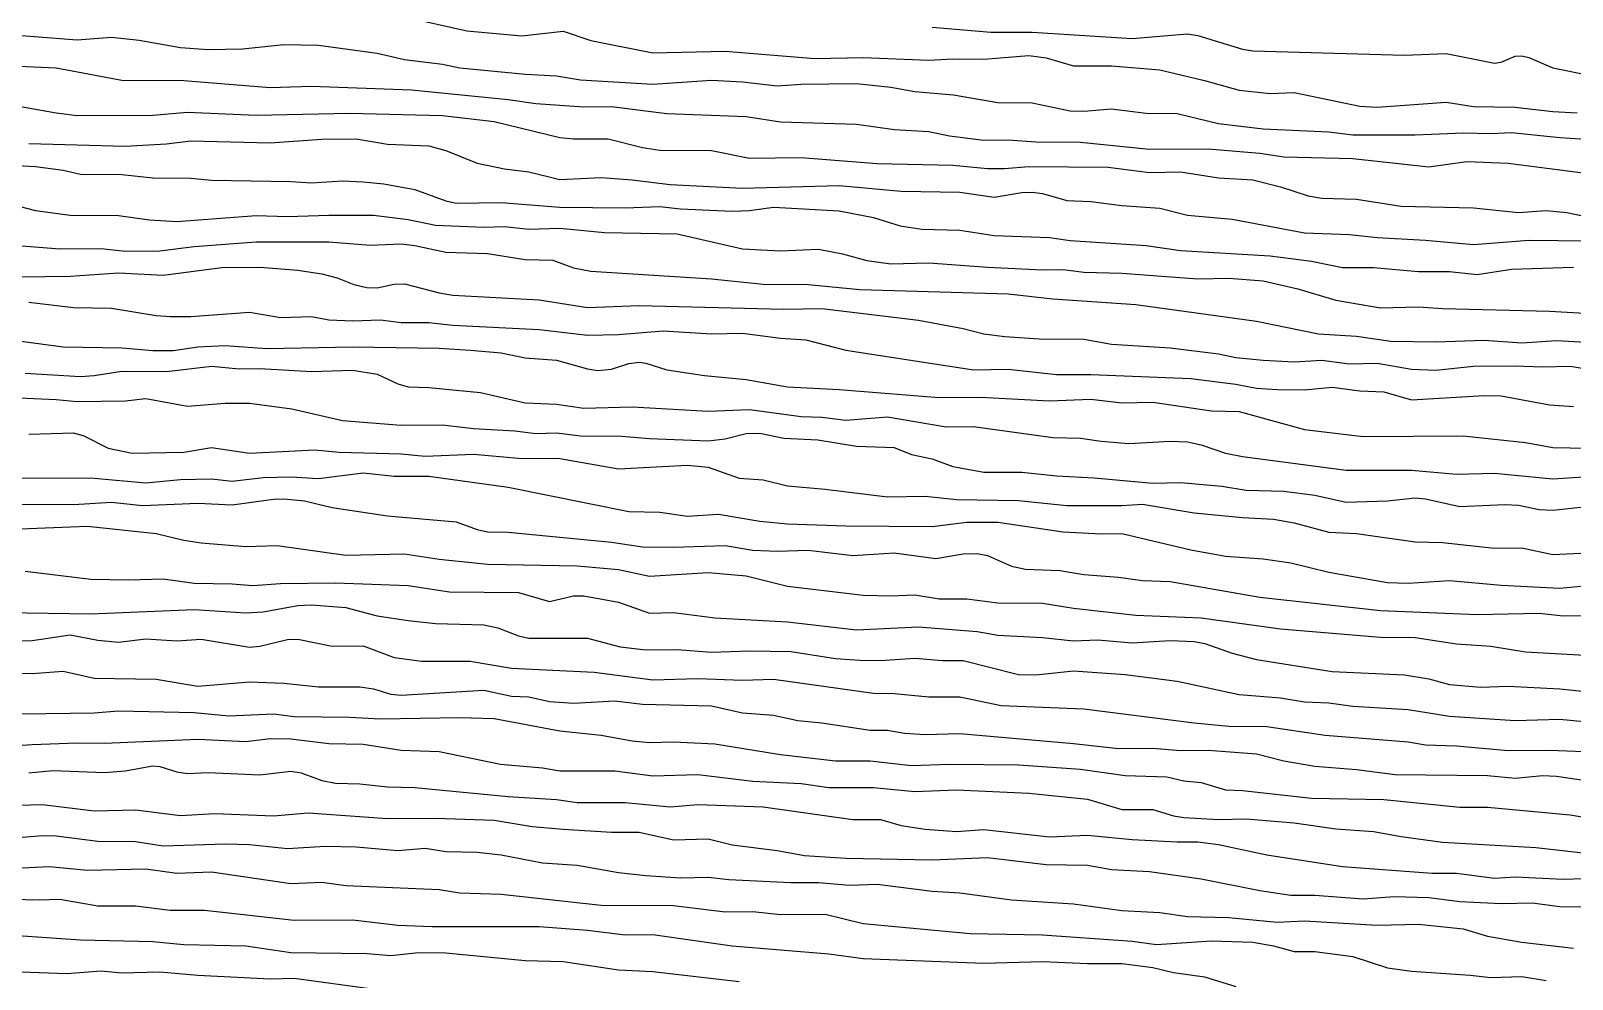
# Model space of a CAD drawing. Extents: x 474277 to 475042, y 254928 to 255625.
# Drawn here: x 474346.3 to 474380.57, y 255521.82 to 255542.89 of the extents above; entities that cross this region are included whole.
import ezdxf

# ---------------------------------------------------------------- set-up
doc = ezdxf.new("R2010")
doc.units = 0
doc.header["$MEASUREMENT"] = 0
doc.layers.add('BaseMapV2_DTM_export_MonNov09090547073261 — entities', color=1, linetype='CONTINUOUS')

msp = doc.modelspace()

# ---------------------------------------------------------------- linework, layer by layer
at = {"layer": 'BaseMapV2_DTM_export_MonNov09090547073261 — entities', "color": 15, "linetype": 'Continuous', "true_color": 0xb7484b}
for points in [[(474354.61, 255543.202, 94), (474355.99, 255542.891, 94), (474357.217, 255542.781, 94), (474358.137, 255542.888, 94), (474358.75, 255542.678, 94), (474360.131, 255542.405, 94), (474361.741, 255542.44, 94), (474363.734, 255542.274, 94), (474364.808, 255542.298, 94), (474366.265, 255542.238, 94), (474366.801, 255542.269, 94), (474367.492, 255542.263, 94), (474368.488, 255542.346, 94), (474368.872, 255542.293, 94), (474369.485, 255542.114, 94), (474370.329, 255542.113, 94), (474371.402, 255542.023, 94), (474372.399, 255541.791, 94), (474373.166, 255541.571, 94), (474373.856, 255541.499, 94), (474374.392, 255541.519, 94), (474375.849, 255541.215, 94), (474376.233, 255541.193, 94), (474377.766, 255541.309, 94), (474378.38, 255541.213, 94), (474379.3, 255541.196, 94), (474380.143, 255541.096, 94), (474380.68, 255541.071, 94)], [(474366.341, 255542.974, 93.75), (474367.645, 255542.861, 93.75), (474368.565, 255542.864, 93.75), (474370.789, 255542.722, 93.75), (474372.015, 255542.827, 93.75), (474372.245, 255542.786, 93.75), (474373.242, 255542.481, 93.75), (474373.472, 255542.445, 93.75), (474376.846, 255542.352, 93.75), (474377.766, 255542.391, 93.75), (474378.84, 255542.175, 93.75), (474378.993, 255542.199, 93.75), (474379.3, 255542.328, 93.75), (474379.453, 255542.334, 93.75), (474379.606, 255542.296, 93.75), (474380.143, 255542.073, 93.75), (474380.987, 255541.899, 93.75)], [(474345.409, 255542.84, 94.25), (474347.326, 255542.692, 94.25), (474348.092, 255542.754, 94.25), (474348.706, 255542.683, 94.25), (474349.626, 255542.522, 94.25), (474350.239, 255542.474, 94.25), (474351.006, 255542.492, 94.25), (474351.926, 255542.592, 94.25), (474352.693, 255542.575, 94.25), (474353.997, 255542.398, 94.25), (474354.61, 255542.255, 94.25), (474355.453, 255542.151, 94.25), (474355.837, 255542.071, 94.25), (474357.296, 255541.928, 94.25), (474357.984, 255541.893, 94.25), (474358.52, 255541.802, 94.25), (474360.131, 255541.705, 94.25), (474361.434, 255541.796, 94.25), (474362.124, 255541.757, 94.25), (474362.891, 255541.67, 94.25), (474363.428, 255541.706, 94.25), (474364.655, 255541.722, 94.25), (474365.421, 255541.637, 94.25), (474365.958, 255541.545, 94.25), (474366.811, 255541.468, 94.25), (474367.798, 255541.302, 94.25), (474368.565, 255541.29, 94.25), (474369.408, 255541.113, 94.25), (474369.715, 255541.107, 94.25), (474370.329, 255541.157, 94.25), (474371.095, 255541.064, 94.25), (474371.785, 255541.053, 94.25), (474372.706, 255540.832, 94.25), (474373.702, 255540.716, 94.25), (474375.159, 255540.645, 94.25), (474375.696, 255540.582, 94.25), (474377.076, 255540.583, 94.25), (474378.15, 255540.626, 94.25), (474378.763, 255540.609, 94.25), (474379.223, 255540.636, 94.25), (474380.296, 255540.519, 94.25), (474381.447, 255540.451, 94.25)], [(474346.022, 255542.11, 94.5), (474346.866, 255542.07, 94.5), (474348.322, 255541.794, 94.5), (474349.703, 255541.788, 94.5), (474351.62, 255541.63, 94.5), (474352.54, 255541.66, 94.5), (474354.763, 255541.58, 94.5), (474356.91, 255541.366, 94.5), (474357.524, 255541.278, 94.5), (474358.597, 255541.201, 94.5), (474359.211, 255541.208, 94.5), (474360.437, 255541.058, 94.5), (474362.201, 255540.989, 94.5), (474362.968, 255540.867, 94.5), (474364.655, 255540.818, 94.5), (474365.506, 255540.702, 94.5), (474366.265, 255540.652, 94.5), (474366.725, 255540.559, 94.5), (474367.492, 255540.46, 94.5), (474368.028, 255540.469, 94.5), (474368.642, 255540.428, 94.5), (474369.638, 255540.416, 94.5), (474371.172, 255540.259, 94.5), (474372.475, 255540.273, 94.5), (474373.626, 255540.174, 94.5), (474374.162, 255540.092, 94.5), (474375.696, 255540.051, 94.5), (474377.383, 255539.873, 94.5), (474378.226, 255539.987, 94.5), (474379.146, 255539.948, 94.5), (474381.217, 255539.684, 94.5)], [(474345.485, 255541.317, 94.75), (474346.866, 255541.066, 94.75), (474347.326, 255541.014, 94.75), (474349.013, 255541.015, 94.75), (474349.779, 255541.087, 94.75), (474351.313, 255541.021, 94.75), (474353.383, 255541.06, 94.75), (474355.453, 255541.012, 94.75), (474356.604, 255540.878, 94.75), (474358.06, 255540.519, 94.75), (474358.367, 255540.49, 94.75), (474359.134, 255540.491, 94.75), (474359.901, 255540.299, 94.75), (474360.284, 255540.241, 94.75), (474361.434, 255540.234, 94.75), (474362.278, 255540.065, 94.75), (474363.428, 255540.079, 94.75), (474365.115, 255539.943, 94.75), (474366.801, 255539.903, 94.75), (474367.568, 255539.834, 94.75), (474367.952, 255539.831, 94.75), (474368.488, 255539.875, 94.75), (474370.252, 255539.862, 94.75), (474371.172, 255539.74, 94.75), (474371.862, 255539.756, 94.75), (474372.706, 255539.624, 94.75), (474373.472, 255539.583, 94.75), (474374.086, 255539.424, 94.75), (474374.699, 255539.223, 94.75), (474375.006, 255539.171, 94.75), (474375.773, 255539.149, 94.75), (474376.769, 255538.993, 94.75), (474378.38, 255538.958, 94.75), (474379.376, 255538.854, 94.75), (474379.99, 255538.901, 94.75), (474380.45, 255538.854, 94.75), (474380.91, 255538.756, 94.75)], [(474346.252, 255540.391, 95), (474348.399, 255540.33, 95), (474349.319, 255540.38, 95), (474349.856, 255540.451, 95), (474351.62, 255540.406, 95), (474352.77, 255540.487, 95), (474353.536, 255540.49, 95), (474354.227, 255540.375, 95), (474355.147, 255540.337, 95), (474355.53, 255540.235, 95), (474356.22, 255539.953, 95), (474356.834, 255539.825, 95), (474357.37, 255539.762, 95), (474358.06, 255539.587, 95), (474358.98, 255539.631, 95), (474359.671, 255539.584, 95), (474360.514, 255539.474, 95), (474362.124, 255539.397, 95), (474364.271, 255539.458, 95), (474365.651, 255539.327, 95), (474366.955, 255539.308, 95), (474367.722, 255539.195, 95), (474368.335, 255539.3, 95), (474368.565, 255539.309, 95), (474368.795, 255539.274, 95), (474369.332, 255539.118, 95), (474369.869, 255539.101, 95), (474370.559, 255539.008, 95), (474371.402, 255538.948, 95), (474372.015, 255538.793, 95), (474373.012, 255538.703, 95), (474374.622, 255538.401, 95), (474375.619, 255538.367, 95), (474376.233, 255538.298, 95), (474377.306, 255538.243, 95), (474378.38, 255538.147, 95), (474379.606, 255538.243, 95), (474380.91, 255538.222, 95)], [(474345.562, 255539.918, 95.25), (474346.406, 255539.874, 95.25), (474347.019, 255539.798, 95.25), (474347.402, 255539.709, 95.25), (474348.322, 255539.698, 95.25), (474349.013, 255539.625, 95.25), (474349.856, 255539.618, 95.25), (474350.316, 255539.576, 95.25), (474352.08, 255539.547, 95.25), (474352.54, 255539.515, 95.25), (474353.23, 255539.555, 95.25), (474353.69, 255539.538, 95.25), (474354.15, 255539.489, 95.25), (474354.84, 255539.367, 95.25), (474355.53, 255539.113, 95.25), (474355.76, 255539.064, 95.25), (474356.757, 255539.076, 95.25), (474358.06, 255538.975, 95.25), (474359.517, 255538.958, 95.25), (474360.284, 255538.986, 95.25), (474360.744, 255538.936, 95.25), (474361.894, 255538.881, 95.25), (474362.278, 255538.896, 95.25), (474362.814, 255538.971, 95.25), (474364.271, 255538.888, 95.25), (474365.038, 255538.747, 95.25), (474365.628, 255538.555, 95.25), (474366.111, 255538.486, 95.25), (474366.955, 255538.46, 95.25), (474367.722, 255538.344, 95.25), (474368.948, 255538.301, 95.25), (474369.408, 255538.23, 95.25), (474371.095, 255538.123, 95.25), (474371.862, 255538.008, 95.25), (474373.856, 255537.892, 95.25), (474374.776, 255537.771, 95.25), (474375.466, 255537.632, 95.25), (474376.156, 255537.635, 95.25), (474377.153, 255537.546, 95.25), (474377.843, 255537.542, 95.25), (474378.456, 255537.475, 95.25), (474379.223, 255537.596, 95.25), (474380.603, 255537.639, 95.25)], [(474345.562, 255539.111, 95.5), (474346.406, 255538.902, 95.5), (474347.172, 255538.796, 95.5), (474348.246, 255538.788, 95.5), (474348.936, 255538.694, 95.5), (474349.549, 255538.656, 95.5), (474351.313, 255538.79, 95.5), (474352.003, 255538.764, 95.5), (474352.923, 255538.798, 95.5), (474353.92, 255538.793, 95.5), (474354.687, 255538.701, 95.5), (474355.3, 255538.576, 95.5), (474356.373, 255538.528, 95.5), (474356.834, 255538.54, 95.5), (474357.37, 255538.487, 95.5), (474358.06, 255538.507, 95.5), (474359.057, 255538.412, 95.5), (474360.667, 255538.377, 95.5), (474362.124, 255538.05, 95.5), (474362.968, 255538.003, 95.5), (474363.811, 255538.037, 95.5), (474364.348, 255537.939, 95.5), (474364.885, 255537.786, 95.5), (474365.421, 255537.714, 95.5), (474366.265, 255537.739, 95.5), (474367.568, 255537.636, 95.5), (474368.795, 255537.578, 95.5), (474369.255, 255537.591, 95.5), (474369.715, 255537.53, 95.5), (474370.559, 255537.506, 95.5), (474372.245, 255537.381, 95.5), (474372.936, 255537.398, 95.5), (474373.702, 255537.336, 95.5), (474374.469, 255537.161, 95.5), (474375.313, 255536.907, 95.5), (474376.309, 255536.734, 95.5), (474377.153, 255536.76, 95.5), (474377.689, 255536.721, 95.5), (474380.066, 255536.663, 95.5), (474381.37, 255536.587, 95.5)], [(474345.255, 255538.184, 95.75), (474346.942, 255538.046, 95.75), (474347.862, 255538.053, 95.75), (474348.399, 255537.998, 95.75), (474349.166, 255538.006, 95.75), (474349.933, 255538.1, 95.75), (474351.313, 255538.203, 95.75), (474352.923, 255538.204, 95.75), (474353.843, 255538.125, 95.75), (474354.533, 255538.155, 95.75), (474354.84, 255538.118, 95.75), (474355.53, 255537.97, 95.75), (474356.45, 255537.942, 95.75), (474357.294, 255537.813, 95.75), (474357.907, 255537.795, 95.75), (474358.367, 255537.626, 95.75), (474358.75, 255537.553, 95.75), (474361.434, 255537.384, 95.75), (474362.584, 255537.263, 95.75), (474363.581, 255537.256, 95.75), (474364.731, 255537.143, 95.75), (474368.028, 255537.048, 95.75), (474369.025, 255536.936, 95.75), (474370.865, 255536.811, 95.75), (474373.549, 255536.437, 95.75), (474374.929, 255536.158, 95.75), (474375.773, 255536.108, 95.75), (474376.539, 255535.996, 95.75), (474377.536, 255535.981, 95.75), (474378.61, 255536.016, 95.75), (474379.453, 255535.955, 95.75), (474380.22, 255536.01, 95.75), (474381.907, 255535.917, 95.75)], [(474344.335, 255537.399, 96), (474347.172, 255537.441, 96), (474348.246, 255537.517, 96), (474349.243, 255537.461, 96), (474350.546, 255537.632, 96), (474351.39, 255537.636, 96), (474352.233, 255537.572, 96), (474352.77, 255537.495, 96), (474353.107, 255537.405, 96), (474353.479, 255537.251, 96), (474353.767, 255537.188, 96), (474353.997, 255537.183, 96), (474354.38, 255537.262, 96), (474354.61, 255537.269, 96), (474355.377, 255537.066, 96), (474355.683, 255537.019, 96), (474357.6, 255536.911, 96), (474358.674, 255536.744, 96), (474359.824, 255536.784, 96), (474363.044, 255536.703, 96), (474363.888, 255536.719, 96), (474366.035, 255536.46, 96), (474367.031, 255536.274, 96), (474367.492, 255536.158, 96), (474367.955, 255536.101, 96), (474368.718, 255536.045, 96), (474369.715, 255536.042, 96), (474370.329, 255535.928, 96), (474371.632, 255535.848, 96), (474372.706, 255535.715, 96), (474373.089, 255535.631, 96), (474373.702, 255535.572, 96), (474374.392, 255535.537, 96), (474375.006, 255535.572, 96), (474375.619, 255535.49, 96), (474376.233, 255535.504, 96), (474376.999, 255535.376, 96), (474377.536, 255535.349, 96), (474378.38, 255535.436, 96), (474379.3, 255535.448, 96), (474379.913, 255535.422, 96), (474380.526, 255535.437, 96), (474381.063, 255535.353, 96)], [(474346.252, 255536.863, 96.25), (474347.249, 255536.746, 96.25), (474348.092, 255536.726, 96.25), (474349.089, 255536.567, 96.25), (474349.396, 255536.544, 96.25), (474349.856, 255536.545, 96.25), (474351.16, 255536.64, 96.25), (474351.85, 255536.524, 96.25), (474352.54, 255536.54, 96.25), (474352.923, 255536.472, 96.25), (474353.46, 255536.447, 96.25), (474354.073, 255536.471, 96.25), (474354.533, 255536.409, 96.25), (474355.147, 255536.408, 96.25), (474355.683, 255536.352, 96.25), (474357.6, 255536.257, 96.25), (474358.674, 255536.132, 96.25), (474359.364, 255536.142, 96.25), (474360.361, 255536.222, 96.25), (474361.434, 255536.161, 96.25), (474362.124, 255536.173, 96.25), (474362.968, 255536.065, 96.25), (474363.534, 255536.024, 96.25), (474364.424, 255535.797, 96.25), (474367.262, 255535.355, 96.25), (474368.028, 255535.37, 96.25), (474369.102, 255535.256, 96.25), (474369.869, 255535.255, 96.25), (474372.092, 255535.165, 96.25), (474373.089, 255535.042, 96.25), (474373.549, 255534.953, 96.25), (474374.009, 255534.921, 96.25), (474374.622, 255534.916, 96.25), (474375.236, 255534.969, 96.25), (474375.849, 255534.89, 96.25), (474376.386, 255534.871, 96.25), (474376.999, 255534.693, 96.25), (474378.61, 255534.784, 96.25), (474378.993, 255534.778, 96.25), (474380.066, 255534.577, 96.25), (474380.603, 255534.543, 96.25)], [(474346.022, 255535.999, 96.5), (474347.019, 255535.868, 96.5), (474348.322, 255535.848, 96.5), (474349.013, 255535.784, 96.5), (474349.473, 255535.789, 96.5), (474350.009, 255535.868, 96.5), (474350.623, 255535.901, 96.5), (474351.543, 255535.83, 96.5), (474353.46, 255535.87, 96.5), (474355.377, 255535.838, 96.5), (474356.067, 255535.798, 96.5), (474356.757, 255535.733, 96.5), (474357.294, 255535.624, 96.5), (474357.984, 255535.574, 96.5), (474358.674, 255535.381, 96.5), (474358.904, 255535.346, 96.5), (474359.211, 255535.375, 96.5), (474359.594, 255535.499, 96.5), (474359.824, 255535.531, 96.5), (474359.977, 255535.509, 96.5), (474360.437, 255535.356, 96.5), (474361.281, 255535.233, 96.5), (474362.201, 255535.14, 96.5), (474363.121, 255534.981, 96.5), (474364.271, 255534.922, 96.5), (474366.495, 255534.744, 96.5), (474367.415, 255534.751, 96.5), (474368.948, 255534.668, 96.5), (474369.869, 255534.703, 96.5), (474370.559, 255534.625, 96.5), (474371.249, 255534.64, 96.5), (474372.552, 255534.446, 96.5), (474373.166, 255534.431, 96.5), (474374.622, 255534.035, 96.5), (474375.926, 255533.877, 96.5), (474378.15, 255533.894, 96.5), (474379.53, 255533.742, 96.5), (474380.143, 255533.633, 96.5), (474380.91, 255533.617, 96.5)], [(474346.176, 255535.281, 96.75), (474347.402, 255535.209, 96.75), (474347.709, 255535.229, 96.75), (474348.322, 255535.33, 96.75), (474349.319, 255535.323, 96.75), (474350.316, 255535.436, 96.75), (474350.929, 255535.383, 96.75), (474351.39, 255535.387, 96.75), (474352.54, 255535.321, 96.75), (474353.46, 255535.348, 96.75), (474353.997, 255535.258, 96.75), (474354.457, 255535.049, 96.75), (474354.687, 255534.982, 96.75), (474355.147, 255534.964, 96.75), (474356.297, 255534.851, 96.75), (474357.294, 255534.627, 96.75), (474357.984, 255534.597, 96.75), (474358.597, 255534.507, 96.75), (474359.671, 255534.535, 96.75), (474361.357, 255534.438, 96.75), (474362.278, 255534.473, 96.75), (474363.428, 255534.317, 96.75), (474363.888, 255534.305, 96.75), (474364.424, 255534.236, 96.75), (474365.345, 255534.31, 96.75), (474366.648, 255534.09, 96.75), (474367.262, 255534.1, 96.75), (474369.025, 255533.852, 96.75), (474369.638, 255533.84, 96.75), (474370.099, 255533.77, 96.75), (474370.712, 255533.723, 96.75), (474371.632, 255533.772, 96.75), (474372.015, 255533.754, 96.75), (474372.322, 255533.689, 96.75), (474372.859, 255533.508, 96.75), (474373.242, 255533.428, 96.75), (474375.543, 255533.126, 96.75), (474376.999, 255533.127, 96.75), (474377.996, 255533.038, 96.75), (474378.84, 255533.062, 96.75), (474380.143, 255532.937, 96.75), (474381.063, 255532.997, 96.75)], [(474345.869, 255534.743, 97), (474346.866, 255534.702, 97), (474347.326, 255534.652, 97), (474348.399, 255534.667, 97), (474348.859, 255534.724, 97), (474349.779, 255534.55, 97), (474350.623, 255534.62, 97), (474351.16, 255534.619, 97), (474352.105, 255534.491, 97), (474353.23, 255534.233, 97), (474354.533, 255534.128, 97), (474355.453, 255534.132, 97), (474356.143, 255534.052, 97), (474357.064, 255534.005, 97), (474357.524, 255533.942, 97), (474357.984, 255533.955, 97), (474358.52, 255533.889, 97), (474359.441, 255533.88, 97), (474360.054, 255533.829, 97), (474361.357, 255533.783, 97), (474361.741, 255533.823, 97), (474362.201, 255533.945, 97), (474362.508, 255533.947, 97), (474363.044, 255533.838, 97), (474363.797, 255533.801, 97), (474364.655, 255533.662, 97), (474365.498, 255533.632, 97), (474365.881, 255533.476, 97), (474366.341, 255533.378, 97), (474366.801, 255533.213, 97), (474367.492, 255533.085, 97), (474368.335, 255533.085, 97), (474369.102, 255533, 97), (474369.945, 255532.961, 97), (474371.249, 255532.841, 97), (474371.862, 255532.856, 97), (474372.782, 255532.774, 97), (474373.319, 255532.68, 97), (474374.162, 255532.661, 97), (474374.852, 255532.576, 97), (474375.543, 255532.417, 97), (474376.463, 255532.448, 97), (474377.076, 255532.516, 97), (474377.306, 255532.493, 97), (474378.073, 255532.323, 97), (474379.07, 255532.368, 97), (474379.376, 255532.349, 97), (474379.836, 255532.254, 97), (474380.143, 255532.238, 97), (474380.833, 255532.311, 97)], [(474346.252, 255533.927, 97.25), (474347.249, 255533.961, 97.25), (474347.479, 255533.89, 97.25), (474348.016, 255533.614, 97.25), (474348.553, 255533.504, 97.25), (474349.703, 255533.528, 97.25), (474350.316, 255533.633, 97.25), (474351.16, 255533.506, 97.25), (474352.616, 255533.582, 97.25), (474353.153, 255533.531, 97.25), (474354.533, 255533.489, 97.25), (474355.07, 255533.442, 97.25), (474356.143, 255533.48, 97.25), (474357.14, 255533.392, 97.25), (474358.06, 255533.386, 97.25), (474359.364, 255533.155, 97.25), (474360.897, 255533.239, 97.25), (474361.357, 255533.192, 97.25), (474362.048, 255532.952, 97.25), (474362.584, 255532.914, 97.25), (474363.121, 255532.777, 97.25), (474363.964, 255532.706, 97.25), (474365.345, 255532.536, 97.25), (474366.188, 255532.553, 97.25), (474366.878, 255532.473, 97.25), (474368.258, 255532.456, 97.25), (474369.332, 255532.343, 97.25), (474370.559, 255532.344, 97.25), (474371.019, 255532.373, 97.25), (474372.169, 255532.18, 97.25), (474373.242, 255532.075, 97.25), (474373.932, 255532.041, 97.25), (474374.392, 255531.954, 97.25), (474375.159, 255531.748, 97.25), (474375.773, 255531.722, 97.25), (474377.076, 255531.533, 97.25), (474377.689, 255531.518, 97.25), (474378.84, 255531.395, 97.25), (474379.453, 255531.4, 97.25), (474380.143, 255531.255, 97.25), (474381.217, 255531.307, 97.25)], [(474345.639, 255532.959, 97.5), (474347.709, 255532.948, 97.5), (474348.859, 255532.845, 97.5), (474349.626, 255532.924, 97.5), (474350.316, 255532.933, 97.5), (474350.776, 255532.884, 97.5), (474351.466, 255532.968, 97.5), (474352.08, 255532.978, 97.5), (474352.693, 255532.944, 97.5), (474353.69, 255533.068, 97.5), (474354.38, 255532.991, 97.5), (474355.147, 255532.996, 97.5), (474356.91, 255532.748, 97.5), (474359.594, 255532.208, 97.5), (474360.284, 255532.193, 97.5), (474360.897, 255532.105, 97.5), (474361.587, 255532.147, 97.5), (474362.508, 255531.997, 97.5), (474363.121, 255531.938, 97.5), (474364.424, 255531.889, 97.5), (474366.341, 255531.877, 97.5), (474367.108, 255531.972, 97.5), (474367.798, 255531.971, 97.5), (474369.255, 255531.756, 97.5), (474370.099, 255531.711, 97.5), (474370.559, 255531.718, 97.5), (474372.092, 255531.356, 97.5), (474372.859, 255531.219, 97.5), (474373.702, 255531.161, 97.5), (474374.316, 255531.069, 97.5), (474375.159, 255530.864, 97.5), (474376.463, 255530.629, 97.5), (474376.923, 255530.613, 97.5), (474377.843, 255530.676, 97.5), (474378.993, 255530.575, 97.5), (474380.296, 255530.508, 97.5), (474380.91, 255530.565, 97.5)], [(474344.182, 255532.376, 97.75), (474347.249, 255532.368, 97.75), (474348.092, 255532.418, 97.75), (474348.783, 255532.345, 97.75), (474350.009, 255532.396, 97.75), (474350.776, 255532.359, 97.75), (474351.696, 255532.485, 97.75), (474351.926, 255532.488, 97.75), (474352.386, 255532.443, 97.75), (474353, 255532.298, 97.75), (474354.227, 255532.114, 97.75), (474355.76, 255531.98, 97.75), (474356.22, 255531.808, 97.75), (474356.45, 255531.756, 97.75), (474356.91, 255531.748, 97.75), (474359.211, 255531.527, 97.75), (474359.901, 255531.427, 97.75), (474360.591, 255531.413, 97.75), (474361.741, 255531.454, 97.75), (474362.354, 255531.35, 97.75), (474362.891, 255531.33, 97.75), (474363.581, 255531.35, 97.75), (474364.578, 255531.23, 97.75), (474365.498, 255531.289, 97.75), (474366.418, 255531.165, 97.75), (474367.031, 255531.272, 97.75), (474367.338, 255531.279, 97.75), (474367.568, 255531.229, 97.75), (474368.105, 255530.992, 97.75), (474368.412, 255530.926, 97.75), (474369.178, 255530.896, 97.75), (474369.715, 255530.811, 97.75), (474370.482, 255530.753, 97.75), (474371.019, 255530.675, 97.75), (474371.632, 255530.652, 97.75), (474373.626, 255530.302, 97.75), (474376.309, 255530.006, 97.75), (474378.456, 255529.92, 97.75), (474379.836, 255529.952, 97.75), (474380.373, 255529.892, 97.75), (474381.447, 255529.899, 97.75)], [(474345.869, 255531.82, 98), (474347.556, 255531.886, 98), (474349.089, 255531.723, 98), (474349.703, 255531.57, 98), (474350.086, 255531.513, 98), (474351.083, 255531.434, 98), (474351.773, 255531.456, 98), (474353.306, 255531.24, 98), (474354.61, 255531.266, 98), (474355.377, 255531.151, 98), (474356.45, 255531.04, 98), (474358.444, 255531.002, 98), (474359.364, 255530.918, 98), (474360.054, 255530.772, 98), (474361.357, 255530.854, 98), (474362.201, 255530.777, 98), (474363.121, 255530.553, 98), (474364.808, 255530.347, 98), (474365.421, 255530.333, 98), (474365.958, 255530.36, 98), (474366.495, 255530.267, 98), (474367.108, 255530.265, 98), (474367.798, 255530.179, 98), (474368.795, 255530.172, 98), (474369.485, 255530.061, 98), (474370.865, 255529.907, 98), (474372.322, 255529.849, 98), (474374.086, 255529.6, 98), (474376.309, 255529.415, 98), (474377.076, 255529.412, 98), (474377.996, 255529.27, 98), (474378.763, 255529.214, 98), (474379.53, 255529.092, 98), (474380.987, 255529.011, 98)], [(474346.176, 255530.886, 98.25), (474347.632, 255530.705, 98.25), (474348.476, 255530.688, 98.25), (474349.243, 255530.712, 98.25), (474349.933, 255530.62, 98.25), (474350.776, 255530.604, 98.25), (474351.236, 255530.565, 98.25), (474351.85, 255530.606, 98.25), (474353.076, 255530.623, 98.25), (474354.687, 255530.568, 98.25), (474355.607, 255530.424, 98.25), (474357.14, 255530.406, 98.25), (474357.83, 255530.207, 98.25), (474358.367, 255530.335, 98.25), (474358.597, 255530.338, 98.25), (474359.367, 255530.197, 98.25), (474360.054, 255529.949, 98.25), (474360.591, 255529.967, 98.25), (474361.511, 255529.846, 98.25), (474363.121, 255529.758, 98.25), (474364.655, 255529.578, 98.25), (474366.035, 255529.648, 98.25), (474367.338, 255529.542, 98.25), (474367.798, 255529.461, 98.25), (474368.795, 255529.409, 98.25), (474369.485, 255529.334, 98.25), (474370.022, 255529.358, 98.25), (474370.789, 255529.291, 98.25), (474371.632, 255529.345, 98.25), (474372.169, 255529.319, 98.25), (474372.4, 255529.277, 98.25), (474373.012, 255529.059, 98.25), (474373.549, 255528.917, 98.25), (474375.236, 255528.655, 98.25), (474376.846, 255528.581, 98.25), (474377.383, 255528.493, 98.25), (474377.843, 255528.366, 98.25), (474378.533, 255528.302, 98.25), (474379.146, 255528.325, 98.25), (474380.296, 255528.265, 98.25), (474381.293, 255528.162, 98.25)], [(474345.255, 255529.97, 98.5), (474347.632, 255529.938, 98.5), (474349.933, 255530.029, 98.5), (474351.083, 255529.959, 98.5), (474351.466, 255529.978, 98.5), (474352.233, 255530.118, 98.5), (474352.54, 255530.137, 98.5), (474353.306, 255530.077, 98.5), (474353.997, 255529.893, 98.5), (474354.687, 255529.786, 98.5), (474355.3, 255529.721, 98.5), (474356.373, 255529.691, 98.5), (474356.68, 255529.622, 98.5), (474357.14, 255529.443, 98.5), (474357.37, 255529.397, 98.5), (474358.674, 255529.392, 98.5), (474359.401, 255529.2, 98.5), (474359.977, 255529.138, 98.5), (474360.667, 255529.144, 98.5), (474361.434, 255529.084, 98.5), (474362.278, 255529.11, 98.5), (474363.198, 255529.097, 98.5), (474364.194, 255528.945, 98.5), (474364.731, 255528.902, 98.5), (474365.191, 255528.9, 98.5), (474365.958, 255528.95, 98.5), (474366.571, 255528.899, 98.5), (474367.031, 255528.895, 98.5), (474368.258, 255528.585, 98.5), (474368.642, 255528.582, 98.5), (474369.485, 255528.667, 98.5), (474370.635, 255528.59, 98.5), (474371.785, 255528.439, 98.5), (474373.166, 255528.141, 98.5), (474374.086, 255528.07, 98.5), (474374.622, 255527.977, 98.5), (474375.159, 255527.96, 98.5), (474375.696, 255527.886, 98.5), (474376.923, 255527.811, 98.5), (474377.843, 255527.658, 98.5), (474379.3, 255527.568, 98.5), (474380.296, 255527.596, 98.5), (474380.833, 255527.54, 98.5)], [(474345.255, 255529.313, 98.75), (474346.329, 255529.339, 98.75), (474347.172, 255529.47, 98.75), (474347.786, 255529.353, 98.75), (474348.246, 255529.307, 98.75), (474348.859, 255529.382, 98.75), (474349.549, 255529.332, 98.75), (474350.086, 255529.372, 98.75), (474351.16, 255529.195, 98.75), (474351.39, 255529.217, 98.75), (474352.003, 255529.362, 98.75), (474352.233, 255529.375, 98.75), (474353, 255529.22, 98.75), (474353.69, 255529.227, 98.75), (474354.38, 255528.968, 98.75), (474354.993, 255528.882, 98.75), (474356.067, 255528.883, 98.75), (474356.987, 255528.73, 98.75), (474358.827, 255528.635, 98.75), (474360.131, 255528.47, 98.75), (474361.127, 255528.501, 98.75), (474362.124, 255528.458, 98.75), (474362.814, 255528.485, 98.75), (474365.038, 255528.172, 98.75), (474365.498, 255528.161, 98.75), (474366.265, 255528.087, 98.75), (474366.955, 255528.088, 98.75), (474367.875, 255527.895, 98.75), (474369.715, 255527.826, 98.75), (474372.169, 255527.515, 98.75), (474372.936, 255527.442, 98.75), (474373.779, 255527.431, 98.75), (474375.082, 255527.241, 98.75), (474376.923, 255527.092, 98.75), (474377.306, 255527.025, 98.75), (474377.996, 255527.001, 98.75), (474379.146, 255526.894, 98.75), (474380.066, 255526.903, 98.75), (474381.217, 255526.86, 98.75)], [(474345.869, 255528.627, 99), (474346.329, 255528.607, 99), (474347.019, 255528.658, 99), (474347.709, 255528.506, 99), (474349.089, 255528.48, 99), (474350.009, 255528.33, 99), (474351.16, 255528.422, 99), (474351.926, 255528.397, 99), (474352.693, 255528.313, 99), (474353.613, 255528.311, 99), (474353.92, 255528.266, 99), (474354.303, 255528.151, 99), (474354.533, 255528.126, 99), (474356.373, 255528.235, 99), (474356.987, 255528.108, 99), (474357.37, 255528.088, 99), (474357.83, 255527.989, 99), (474358.367, 255527.951, 99), (474359.287, 255528.002, 99), (474359.901, 255527.928, 99), (474361.434, 255527.891, 99), (474362.124, 255527.735, 99), (474362.814, 255527.685, 99), (474363.351, 255527.566, 99), (474363.888, 255527.514, 99), (474364.961, 255527.348, 99), (474365.345, 255527.35, 99), (474365.728, 255527.286, 99), (474366.188, 255527.254, 99), (474366.955, 255527.275, 99), (474369.485, 255527.054, 99), (474370.482, 255526.939, 99), (474371.249, 255526.951, 99), (474371.862, 255526.9, 99), (474372.475, 255526.904, 99), (474373.549, 255526.826, 99), (474374.162, 255526.669, 99), (474374.852, 255526.548, 99), (474375.773, 255526.476, 99), (474376.632, 255526.363, 99), (474378.686, 255526.342, 99), (474379.3, 255526.286, 99), (474379.913, 255526.339, 99), (474380.22, 255526.327, 99), (474381.83, 255526.092, 99)], [(474346.099, 255527.709, 99.25), (474347.709, 255527.732, 99.25), (474348.246, 255527.78, 99.25), (474349.933, 255527.744, 99.25), (474350.699, 255527.666, 99.25), (474351.696, 255527.711, 99.25), (474352.156, 255527.655, 99.25), (474353.383, 255527.64, 99.25), (474354.073, 255527.598, 99.25), (474355.837, 255527.632, 99.25), (474356.604, 255527.61, 99.25), (474358.06, 255527.337, 99.25), (474358.98, 255527.235, 99.25), (474359.671, 255527.112, 99.25), (474360.054, 255527.078, 99.25), (474360.591, 255527.087, 99.25), (474361.511, 255527.048, 99.25), (474362.968, 255526.811, 99.25), (474364.194, 255526.666, 99.25), (474364.961, 255526.669, 99.25), (474365.881, 255526.562, 99.25), (474366.725, 255526.592, 99.25), (474368.258, 255526.582, 99.25), (474369.638, 255526.48, 99.25), (474370.635, 255526.342, 99.25), (474371.555, 255526.309, 99.25), (474371.939, 255526.226, 99.25), (474372.322, 255526.183, 99.25), (474372.859, 255526.024, 99.25), (474373.242, 255526.009, 99.25), (474374.776, 255525.838, 99.25), (474376.386, 255525.812, 99.25), (474378.073, 255525.641, 99.25), (474378.686, 255525.636, 99.25), (474380.526, 255525.471, 99.25), (474382.827, 255525.079, 99.25)], [(474345.332, 255526.961, 99.5), (474346.329, 255527.033, 99.5), (474347.326, 255527.067, 99.5), (474347.939, 255527.057, 99.5), (474350.009, 255527.152, 99.5), (474351.083, 255527.097, 99.5), (474351.62, 255527.162, 99.5), (474352.08, 255527.159, 99.5), (474352.923, 255527.051, 99.5), (474353.69, 255527.041, 99.5), (474354.533, 255526.906, 99.5), (474355.377, 255526.879, 99.5), (474356.74, 255526.593, 99.5), (474357.677, 255526.51, 99.5), (474358.06, 255526.448, 99.5), (474359.287, 255526.444, 99.5), (474360.131, 255526.335, 99.5), (474361.127, 255526.366, 99.5), (474362.354, 255526.217, 99.5), (474363.428, 255526.165, 99.5), (474364.041, 255526.075, 99.5), (474365.038, 255526.075, 99.5), (474365.958, 255525.986, 99.5), (474366.878, 255526.025, 99.5), (474368.488, 255525.953, 99.5), (474369.792, 255525.817, 99.5), (474370.559, 255525.589, 99.5), (474371.249, 255525.587, 99.5), (474371.709, 255525.446, 99.5), (474371.939, 255525.407, 99.5), (474372.706, 255525.367, 99.5), (474373.319, 255525.381, 99.5), (474374.392, 255525.292, 99.5), (474375.313, 255525.154, 99.5), (474376.156, 255525.101, 99.5), (474376.767, 255524.983, 99.5), (474377.689, 255524.858, 99.5), (474379.76, 255524.742, 99.5), (474381.14, 255524.583, 99.5)], [(474346.252, 255526.4, 99.75), (474346.789, 255526.454, 99.75), (474347.939, 255526.406, 99.75), (474348.399, 255526.449, 99.75), (474349.013, 255526.556, 99.75), (474349.166, 255526.544, 99.75), (474349.549, 255526.421, 99.75), (474349.779, 255526.389, 99.75), (474350.239, 255526.406, 99.75), (474351.39, 255526.36, 99.75), (474352.08, 255526.435, 99.75), (474352.31, 255526.398, 99.75), (474352.77, 255526.234, 99.75), (474353.076, 255526.173, 99.75), (474353.613, 255526.159, 99.75), (474354.227, 255526.087, 99.75), (474354.84, 255526.077, 99.75), (474356.91, 255525.872, 99.75), (474357.984, 255525.81, 99.75), (474358.444, 255525.742, 99.75), (474359.517, 255525.739, 99.75), (474360.514, 255525.647, 99.75), (474361.127, 255525.698, 99.75), (474362.584, 255525.645, 99.75), (474364.578, 255525.365, 99.75), (474365.191, 255525.367, 99.75), (474365.651, 255525.234, 99.75), (474366.188, 255525.146, 99.75), (474366.878, 255525.097, 99.75), (474367.492, 255525.141, 99.75), (474368.948, 255524.98, 99.75), (474369.792, 255525.018, 99.75), (474370.789, 255524.921, 99.75), (474371.785, 255524.866, 99.75), (474372.245, 255524.871, 99.75), (474372.706, 255524.809, 99.75), (474373.779, 255524.579, 99.75), (474375.466, 255524.319, 99.75), (474377.459, 255524.174, 99.75), (474377.996, 255524.175, 99.75), (474378.84, 255524.063, 99.75), (474379.3, 255524.089, 99.75), (474380.373, 255524.041, 99.75), (474381.063, 255524.06, 99.75)], [(474345.485, 255525.666, 100), (474346.559, 255525.696, 100), (474347.709, 255525.56, 100), (474348.629, 255525.582, 100), (474349.626, 255525.453, 100), (474350.393, 255525.496, 100), (474351.696, 255525.447, 100), (474352.463, 255525.512, 100), (474354.227, 255525.385, 100), (474355.3, 255525.39, 100), (474356.604, 255525.352, 100), (474357.447, 255525.21, 100), (474358.137, 255525.147, 100), (474359.211, 255525.083, 100), (474359.824, 255525.079, 100), (474360.591, 255524.915, 100), (474361.357, 255524.933, 100), (474361.894, 255524.804, 100), (474362.891, 255524.677, 100), (474363.504, 255524.563, 100), (474364.424, 255524.508, 100), (474366.341, 255524.469, 100), (474367.568, 255524.521, 100), (474368.872, 255524.362, 100), (474369.792, 255524.352, 100), (474370.329, 255524.254, 100), (474371.172, 255524.212, 100), (474372.322, 255524.045, 100), (474373.626, 255523.783, 100), (474374.316, 255523.679, 100), (474374.852, 255523.682, 100), (474375.926, 255523.599, 100), (474376.616, 255523.65, 100), (474377.383, 255523.629, 100), (474378.073, 255523.54, 100), (474378.993, 255523.497, 100), (474379.683, 255523.51, 100), (474380.296, 255523.434, 100), (474380.833, 255523.426, 100)], [(474345.562, 255524.927, 100.25), (474346.559, 255525.005, 100.25), (474346.866, 255525.003, 100.25), (474347.786, 255524.885, 100.25), (474348.629, 255524.874, 100.25), (474349.243, 255524.78, 100.25), (474350.623, 255524.821, 100.25), (474351.16, 255524.812, 100.25), (474352.003, 255524.716, 100.25), (474352.846, 255524.775, 100.25), (474353.536, 255524.755, 100.25), (474354.457, 255524.678, 100.25), (474355.07, 255524.725, 100.25), (474355.53, 255524.655, 100.25), (474356.22, 255524.638, 100.25), (474356.757, 255524.579, 100.25), (474357.677, 255524.4, 100.25), (474358.444, 255524.352, 100.25), (474359.364, 255524.183, 100.25), (474359.977, 255524.121, 100.25), (474360.744, 255524.07, 100.25), (474361.357, 255524.081, 100.25), (474361.818, 255524.032, 100.25), (474363.198, 255523.965, 100.25), (474363.811, 255523.964, 100.25), (474364.501, 255523.908, 100.25), (474365.115, 255523.926, 100.25), (474366.341, 255523.772, 100.25), (474366.955, 255523.737, 100.25), (474368.105, 255523.577, 100.25), (474369.485, 255523.487, 100.25), (474370.559, 255523.339, 100.25), (474371.402, 255523.299, 100.25), (474372.015, 255523.209, 100.25), (474372.936, 255523.183, 100.25), (474374.009, 255523.084, 100.25), (474374.622, 255523.112, 100.25), (474376.233, 255523.012, 100.25), (474377.153, 255523.039, 100.25), (474378.15, 255522.933, 100.25), (474378.686, 255522.772, 100.25), (474379.453, 255522.641, 100.25), (474380.603, 255522.502, 100.25)], [(474345.946, 255524.281, 100.5), (474346.712, 255524.318, 100.5), (474347.556, 255524.24, 100.5), (474348.859, 255524.267, 100.5), (474349.549, 255524.168, 100.5), (474350.316, 255524.198, 100.5), (474352.08, 255523.943, 100.5), (474352.77, 255523.974, 100.5), (474353.306, 255523.9, 100.5), (474355.377, 255523.808, 100.5), (474355.837, 255523.735, 100.5), (474356.757, 255523.706, 100.5), (474358.98, 255523.459, 100.5), (474360.591, 255523.452, 100.5), (474361.741, 255523.313, 100.5), (474362.354, 255523.316, 100.5), (474362.968, 255523.25, 100.5), (474363.964, 255523.257, 100.5), (474364.808, 255523.052, 100.5), (474367.185, 255522.831, 100.5), (474368.795, 255522.803, 100.5), (474370.789, 255522.662, 100.5), (474371.325, 255522.583, 100.5), (474372.552, 255522.671, 100.5), (474373.472, 255522.638, 100.5), (474373.932, 255522.557, 100.5), (474374.392, 255522.433, 100.5), (474374.852, 255522.428, 100.5), (474375.696, 255522.316, 100.5), (474376.463, 255522.071, 100.5), (474376.999, 255521.993, 100.5), (474378.303, 255521.908, 100.5), (474378.763, 255521.849, 100.5), (474379.453, 255521.875, 100.5), (474379.99, 255521.789, 100.5)], [(474345.869, 255523.595, 100.75), (474346.482, 255523.576, 100.75), (474346.942, 255523.597, 100.75), (474347.786, 255523.448, 100.75), (474348.629, 255523.449, 100.75), (474349.396, 255523.347, 100.75), (474350.163, 255523.346, 100.75), (474352.156, 255523.13, 100.75), (474353.46, 255523.137, 100.75), (474354.457, 255523.015, 100.75), (474355.223, 255522.987, 100.75), (474357.603, 255522.989, 100.75), (474358.674, 255522.902, 100.75), (474359.517, 255522.798, 100.75), (474360.131, 255522.807, 100.75), (474361.894, 255522.555, 100.75), (474364.041, 255522.382, 100.75), (474364.808, 255522.273, 100.75), (474367.492, 255522.171, 100.75), (474368.795, 255522.21, 100.75), (474369.792, 255522.165, 100.75), (474370.559, 255522.167, 100.75), (474371.249, 255522.074, 100.75), (474371.709, 255521.961, 100.75), (474372.399, 255521.864, 100.75), (474373.089, 255521.656, 100.75)], [(474345.792, 255522.8, 101), (474347.402, 255522.691, 101), (474349.013, 255522.651, 101), (474349.703, 255522.588, 101), (474351.083, 255522.555, 101), (474352.08, 255522.411, 101), (474353.767, 255522.387, 101), (474354.303, 255522.344, 101), (474354.917, 255522.408, 101), (474355.53, 255522.402, 101), (474357.294, 255522.233, 101), (474358.137, 255522.205, 101), (474359.364, 255522.02, 101), (474360.131, 255521.987, 101), (474362.048, 255521.766, 101)], [(474345.255, 255522.007, 101.25), (474347.096, 255521.945, 101.25), (474347.862, 255522.003, 101.25), (474348.322, 255521.956, 101.25), (474349.166, 255521.98, 101.25), (474350.009, 255521.902, 101.25), (474351.62, 255521.824, 101.25), (474352.156, 255521.839, 101.25), (474353.997, 255521.587, 101.25)]]:
    msp.add_polyline3d(points, dxfattribs=at)

doc.saveas('drawing.dxf')
